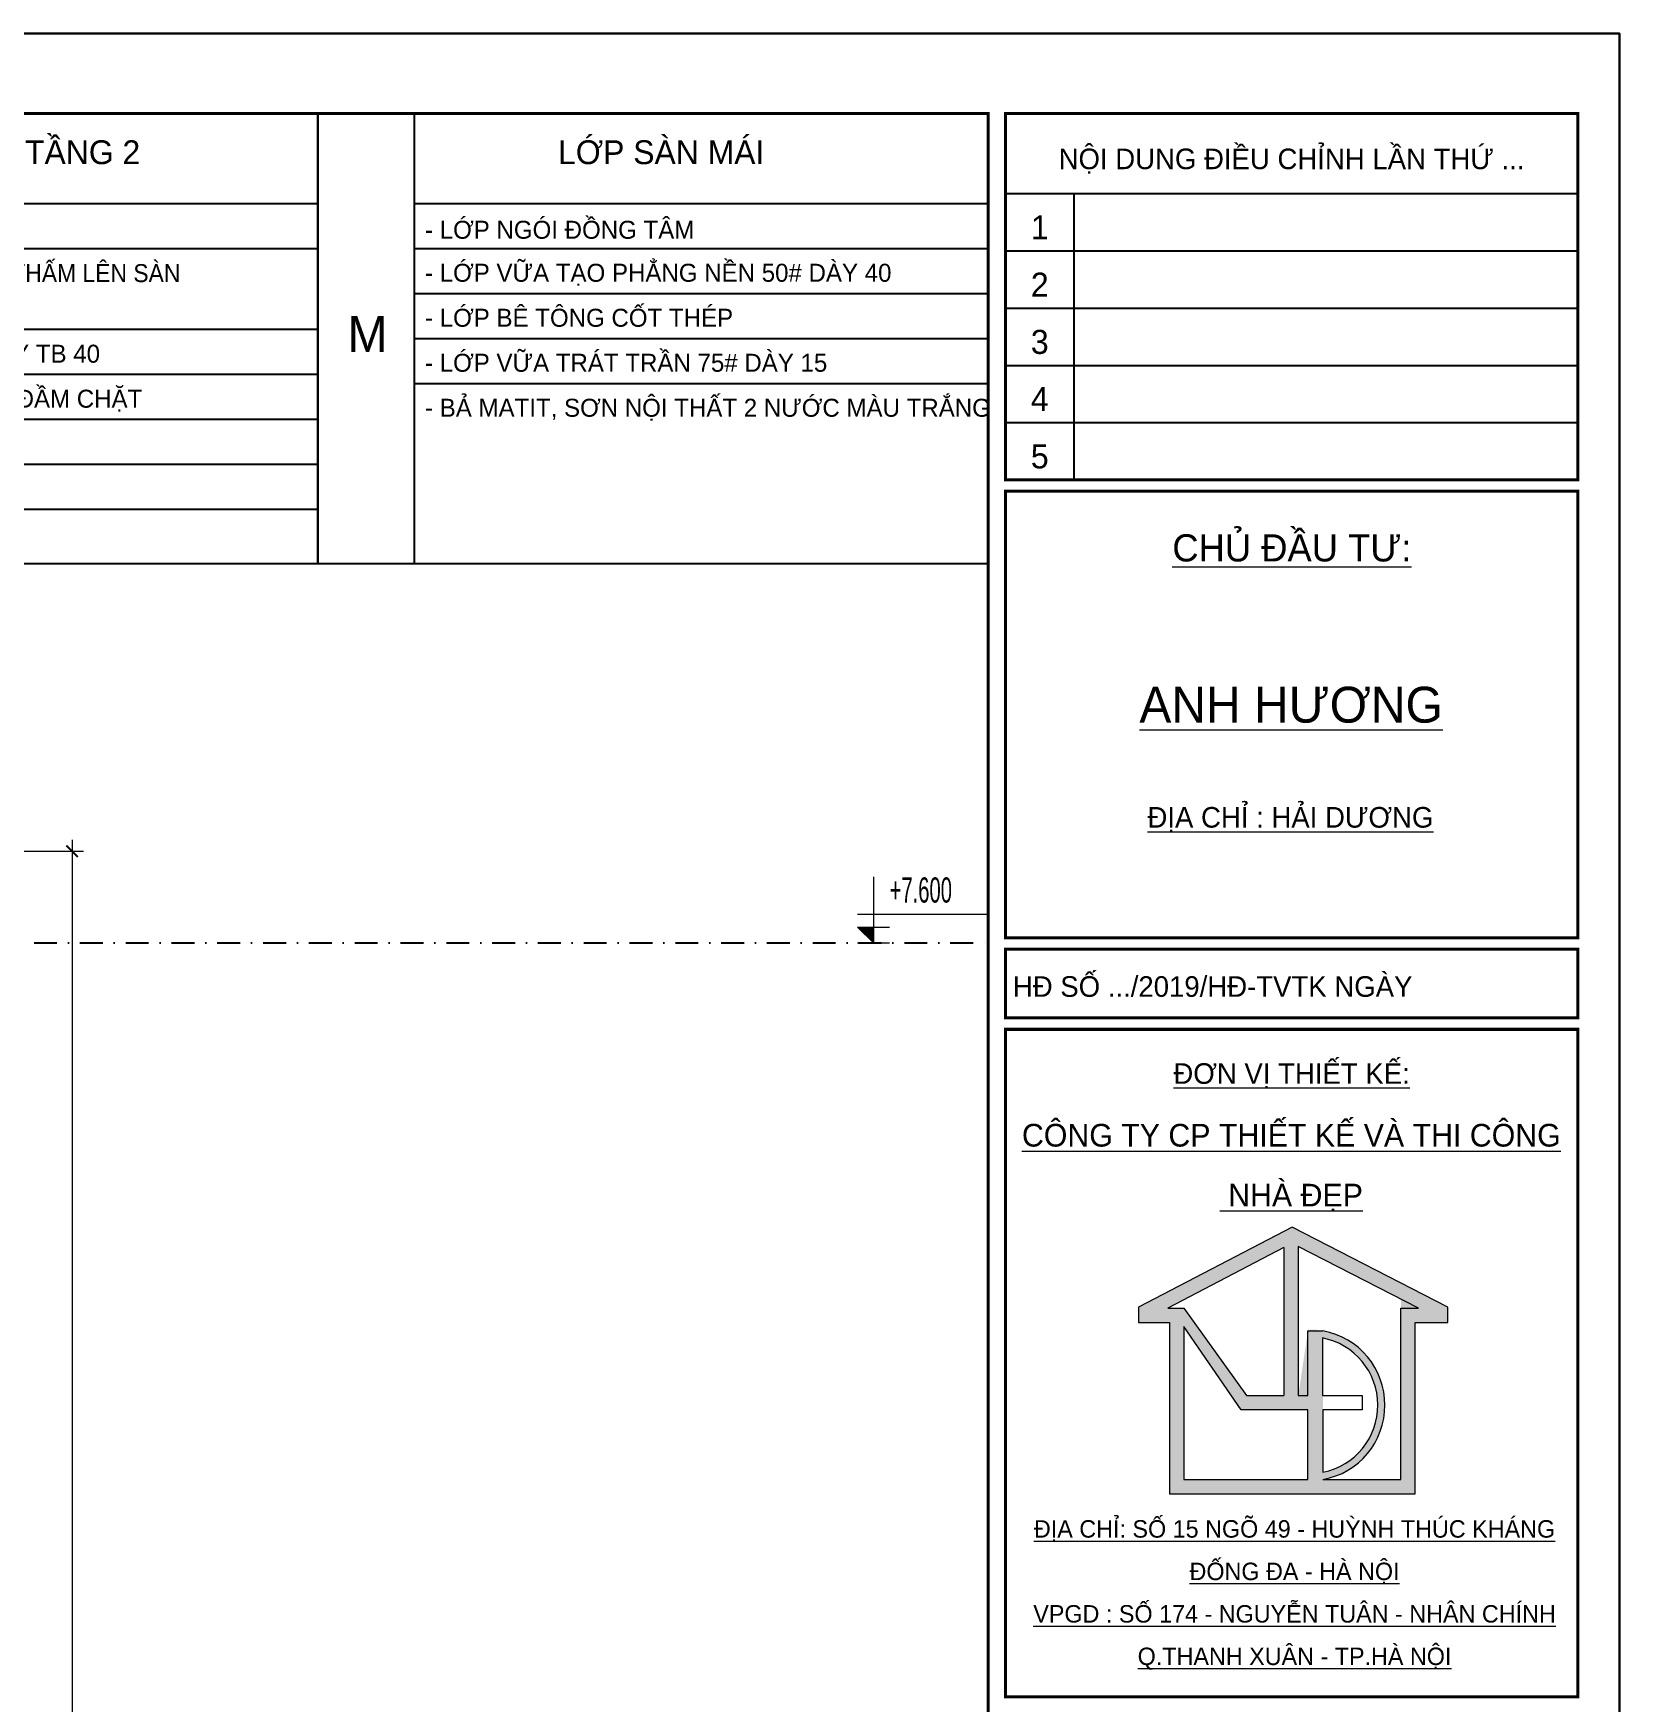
# Model space of a CAD drawing. Header units: inches. Extents: x 274208 to 641690, y -81912 to 129129.
# Drawn here: x 483191 to 490121, y 45483 to 52774 of the extents above; entities that cross this region are included whole.
import ezdxf
from ezdxf.enums import TextEntityAlignment as Align

# ---------------------------------------------------------------- set-up
doc = ezdxf.new("R2010")
doc.units = ezdxf.units.IN
doc.header["$MEASUREMENT"] = 0
doc.header["$PDMODE"] = 3
doc.linetypes.add('DASHDOT', pattern=[1, 0.5, -0.25, 0, -0.25])
for name, color, linetype, lineweight in [('05.Text', 253, 'Continuous', 18), ('08.Dim', 156, 'Continuous', 15), ('11.Khung bo', 32, 'Continuous', 50), ('12.Khung', 36, 'Continuous', 25), ('DIM', 252, 'Continuous', 20)]:
    doc.layers.add(name, color=color, linetype=linetype, lineweight=lineweight)
for name, color, linetype in [('HATCH', 250, 'Continuous'), ('text', 7, 'Continuous'), ('THAY', 8, 'Continuous'), ('TRUC', 250, 'DASHDOT')]:
    doc.layers.add(name, color=color, linetype=linetype)
doc.layers.add('Tpl_Bound', color=1, linetype='Continuous', plot=False)
doc.styles.add('ATVANH', font='')
doc.styles.add('AVANT', font='')
doc.styles.add('TT5_Text Dim', font='hoatbif.shx', dxfattribs={"width": 0.6})
doc.styles.add('VnAvantH', font='')
doc.styles.get('ATVANH').set_extended_font_data('.VnAvantH')
doc.styles.get('AVANT').set_extended_font_data('.VnAvant')
doc.styles.get('VnAvantH').set_extended_font_data('.VnAvantH')
doc.dimstyles.new('TT5_Dim 1-50', dxfattribs={"dimscale": 50, "dimtxt": 2.2, "dimasz": 1, "dimexe": 1, "dimexo": 0.5, "dimgap": 0.5, "dimtad": 1, "dimdec": 0, "dimzin": 0, "dimdsep": 46, "dimtxsty": 'TT5_Text Dim', "dimblk": 'ARCHTICK', "dimcen": 0, "dimdle": 1, "dimclrd": 256, "dimclre": 256, "dimclrt": 1, "dimadec": 0, "dimazin": 0, "dimtfac": 0.015, "dimtdec": 0, "dimtix": 1, "dimtmove": 2, "dimatfit": 3, "dimldrblk": 'DOT', "dimfxl": 1, "dimtolj": 1, "dimtzin": 0, "dimlwd": -1, "dimlwe": -1, "dimarcsym": 1})

# ---------------------------------------------------------------- blocks, each defined once
blk = doc.blocks.new('100')
at = {"layer": '05.Text'}
h = blk.add_hatch(color=3, dxfattribs=at)
h.paths.add_polyline_path([(1897375, -927367), (1897375, -927501), (1897646, -927501), (1897646, -928998), (1898856, -928998), (1899794, -928998), (1899794, -927501), (1900078, -927501), (1900078, -927366), (1898717, -926668)])
h.paths.add_polyline_path([(1898772, -928138), (1898858, -927562, -0.921492), (1898987, -928872), (1899668, -928872), (1899668, -927297), (1898772, -926837)], flags=16)
h.paths.add_polyline_path([(1898646, -926846), (1898646, -928138), (1898318, -928138), (1897771, -927375), (1897631, -927375)], flags=16)
h.paths.add_polyline_path([(1898982, -927636, -0.822042), (1898987, -928808), (1898987, -928139), (1898982, -928139)], flags=16)
h.paths.add_polyline_path([(1897771, -927537), (1898273, -928265), (1898856, -928265), (1898856, -928872), (1897771, -928872)], flags=16)
for p, q in [((1898717, -926668), (1897375, -927367)), ((1900078, -927366), (1898717, -926668)), ((1898646, -926846), (1897631, -927375)), ((1898646, -926846), (1898646, -928138)), ((1899821, -927376), (1898772, -926837)), ((1898772, -926837), (1898772, -928138)), ((1897375, -927367), (1897375, -927501)), ((1897631, -927375), (1897771, -927375)), ((1897771, -927375), (1897771, -927375)), ((1897771, -927375), (1898318, -928138)), ((1899668, -928872), (1899668, -927376)), ((1899668, -927376), (1899821, -927376)), ((1900078, -927501), (1900078, -927366)), ((1897375, -927501), (1897646, -927501)), ((1897646, -927501), (1897646, -928998)), ((1897771, -927537), (1897771, -928872)), ((1898273, -928265), (1897771, -927537)), ((1898856, -928138), (1898856, -927573)), ((1898856, -928138), (1898856, -927573)), ((1898856, -927573), (1898987, -927573)), ((1898982, -927636), (1898982, -928139)), ((1899794, -928998), (1899794, -927501)), ((1899794, -927501), (1900078, -927501)), ((1898318, -928138), (1898646, -928138)), ((1898772, -928138), (1898856, -928138)), ((1898982, -928139), (1899330, -928139)), ((1899330, -928139), (1899330, -928265)), ((1898856, -928265), (1898273, -928265)), ((1898856, -928872), (1898856, -928265)), ((1899330, -928265), (1898987, -928265)), ((1898987, -928265), (1898987, -928808)), ((1897771, -928872), (1898856, -928872)), ((1898987, -928872), (1899668, -928872)), ((1897646, -928998), (1898856, -928998)), ((1898856, -928998), (1899794, -928998))]:
    blk.add_line(p, q, dxfattribs=at)
for radius, start, end in [(598, 281.4298, 79.1164), (660, 280.3316, 79.6684)]:
    blk.add_arc((1898869, -928223), radius, start, end, dxfattribs=at)
at = {"layer": '11.Khung bo', "const_width": 26.7}
for points in [[(1860913, -945240), (1860913, -916940), (1896063, -916940), (1896063, -945240)], [(1896213, -920140), (1896213, -916940), (1901213, -916940), (1901213, -920140)], [(1896213, -924140), (1901213, -924140), (1901213, -920240), (1896213, -920240)], [(1896213, -924840), (1901213, -924840), (1901213, -924240), (1896213, -924240)], [(1896213, -930771), (1901213, -930771), (1901213, -924940), (1896213, -924940)]]:
    blk.add_lwpolyline(points, close=True, dxfattribs=at)
at = {"layer": '12.Khung'}
for p, q in [((1896213, -917640), (1901213, -917640)), ((1896813, -920140), (1896813, -917640)), ((1896213, -918140), (1901213, -918140)), ((1896213, -918640), (1901213, -918640)), ((1896213, -919140), (1901213, -919140)), ((1896213, -919640), (1901213, -919640))]:
    blk.add_line(p, q, dxfattribs=at)
at = {"layer": '12.Khung', "color": 1}
blk.add_lwpolyline([(1901579, -945940), (1901579, -916240), (1859580, -916240), (1859580, -945940)], close=True, dxfattribs=at)
at = {"layer": '05.Text', "style": 'VnAvantH'}
for s, p in [('Néi dung ®iÒu chØnh lÇn thø ...', (1898713, -917329)), ('H§ sè .../2019/H§-TVTK ngµy ', (1898057, -924540))]:
    blk.add_text(s, height=180, dxfattribs=at).set_placement(p, align=Align.MIDDLE)
at = {"layer": '05.Text'}
for s, height, style, p in [('1', 210, 'AVANT', (1896513, -918040)), ('2', 210, 'AVANT', (1896513, -918540)), ('3', 210, 'AVANT', (1896513, -919040)), ('4', 210, 'AVANT', (1896513, -919540)), ('5', 210, 'AVANT', (1896513, -920040)), ('%%uChñ ®Çu t\xad:', 237.6, 'VnAvantH', (1898716, -920853)), ('%%Uanh H¦¥NG', 313.63, 'VnAvantH', (1898709, -922261)), ('%%U®Þa chØ : H¶I D¦¥NG', 180, 'VnAvantH', (1898703, -923178)), ('%%U®¬n vÞ thiÕt kÕ:', 180, 'VnAvantH', (1898713, -925416)), ('%%Uc«ng ty cp thiÕt kÕ vµ thi c«ng', 198, 'VnAvantH', (1898711, -925964)), ('%%U nhµ ®Ñp', 198, 'VnAvantH', (1898711, -926487)), ('%%U®Þa chØ: sè 15 ngâ 49 - huúnh thóc kh¸ng', 152.46, 'VnAvantH', (1898739, -929380)), ('%%U®èng ®a - hµ néi', 152.46, 'VnAvantH', (1898739, -929751)), ('%%Uvpgd : sè 174 - nguyÔn tu©n - nh©n chÝnh', 152.46, 'VnAvantH', (1898739, -930122)), ('%%Uq.thanh xu©n - tp.hµ néi', 152.46, 'VnAvantH', (1898739, -930493))]:
    blk.add_text(s, height=height, dxfattribs=dict(at, style=style)).set_placement(p, align=Align.CENTER)
blk = doc.blocks.new('A$C4E7C6F34')
at = {"layer": 'DIM'}
blk.add_hatch(color=256, dxfattribs=at).paths.add_polyline_path([(-38, 0), (-38, 138), (-178, 138)])
for p, q in [((-38, 576), (-38, 0)), ((964, 248), (-178, 248)), ((-178, 138), (101, 138)), ((-178, 138), (-38, 0)), ((-178, 0), (101, 0))]:
    blk.add_line(p, q, dxfattribs=at)
at = {"layer": 'text', "style": 'TT5_Text Dim', "flags": 8}
blk.add_attdef('%%P0.000', text='', height=220, dxfattribs=at).set_placement((102, 461), align=Align.MIDDLE_LEFT)
blk = doc.blocks.new('_ARCHTICK')
at = {"color": 0, "linetype": 'ByBlock', "const_width": 0.15}
blk.add_lwpolyline([(-0.5, -0.5), (0.5, 0.5)], dxfattribs=at)
blk = doc.blocks.new('*D402')
at = {"layer": '08.Dim', "transparency": 16777216}
for p, q in [((483360, 49251.7), (483360, 40701.7)), ((482471.5, 49201.7), (483410, 49201.7)), ((482471.5, 40751.7), (483410, 40751.7))]:
    blk.add_line(p, q, dxfattribs=at)
at = {"layer": 'Defpoints', "color": 0, "transparency": 16777216}
for p in [(482446.5, 49201.7), (482446.5, 40751.7), (483360, 40751.7)]:
    blk.add_point(p, dxfattribs=at)
at = {"layer": '08.Dim', "transparency": 16777216, "xscale": 50, "yscale": 50, "zscale": 50}
for p, rotation in [((483360, 49201.7), 90), ((483360, 40751.7), 270)]:
    blk.add_blockref('_ARCHTICK', p, dxfattribs=dict(at, rotation=rotation))
at = {"layer": '08.Dim', "color": 1, "transparency": 16777216, "insert": (483280, 44976.7), "char_height": 110, "attachment_point": 5, "rotation": 90, "style": 'TT5_Text Dim'}
blk.add_mtext('\\A1;8450', dxfattribs=at)
blk = doc.blocks.new('_DOT')
at = {"color": 1, "linetype": 'ByBlock'}
blk.add_line((-0.5, 0), (-1, 0), dxfattribs=at)
at = {"color": 1, "linetype": 'ByBlock', "const_width": 0.5}
blk.add_lwpolyline([(-0.25, 0, 1), (0.25, 0, 1)], format="xyb", close=True, dxfattribs=at)

msp = doc.modelspace()

# ---------------------------------------------------------------- linework, layer by layer
at = {"layer": 'HATCH'}
for p, q in [((481350.2, 52030.7), (484433.3, 52030.7)), ((484854.8, 52030.7), (487362.4, 52030.7)), ((481350.2, 51834.1), (484433.3, 51834.1)), ((484854.8, 51834.1), (487362.4, 51834.1)), ((484854.8, 51637.6), (487362.4, 51637.6)), ((481350.2, 51482.2), (484433.3, 51482.2)), ((484854.8, 51441.1), (487362.4, 51441.1)), ((481350.2, 51285.7), (484433.3, 51285.7)), ((484854.8, 51244.5), (487362.4, 51244.5)), ((481350.2, 51089.2), (484433.3, 51089.2)), ((481350.2, 50892.6), (484433.3, 50892.6)), ((481350.2, 50696.1), (484433.3, 50696.1))]:
    msp.add_line(p, q, dxfattribs=at)
at = {"layer": 'THAY'}
msp.add_line((484854.8, 52423.7), (484854.8, 50458.4), dxfattribs=at)
for points in [[(480928.7, 50458.4), (484433.3, 50458.4), (484433.3, 52423.7), (480928.7, 52423.7)], [(484433.3, 50458.4), (487362.4, 50458.4), (487362.4, 52423.7), (484433.3, 52423.7)]]:
    msp.add_lwpolyline(points, close=True, dxfattribs=at)
at = {"layer": 'Tpl_Bound', "color": 1}
msp.add_lwpolyline([(469120.9, 37923.9), (469120.9, 52773.7), (490120.8, 52773.7), (490120.8, 37923.9)], close=True, dxfattribs=at)
at = {"layer": 'TRUC', "ltscale": 200}
msp.add_lwpolyline([(469787.6, 48801.7), (487362.4, 48801.7)], dxfattribs=at)

# ---------------------------------------------------------------- block references
at = {"layer": '05.Text', "xscale": 0.5, "yscale": 0.5, "zscale": 0.5}
msp.add_blockref('100', (-460668.9, 510893.8), dxfattribs=at)
at = {"layer": '08.Dim'}
ref = msp.add_blockref('A$C4E7C6F34', (486880.4, 48801.7), dxfattribs=dict(at, xscale=0.5, yscale=0.5, zscale=0.5))
ref.add_attrib('%%P0.000', '+7.600', dxfattribs={"layer": 'text', "height": 110, "style": 'TT5_Text Dim', "width": 0.6, "flags": 8}).set_placement((486931.6, 49032.4), align=Align.MIDDLE_LEFT)

# ---------------------------------------------------------------- texts
at = {"layer": 'text', "color": 2, "style": 'ATVANH'}
for s, p in [('CÊU T¹O SµN VÖ SINH TÇNG 2', (481576.1, 52202.6)), ('líp sµn M¸I ', (485483.3, 52202.6))]:
    msp.add_text(s, height=104.152, dxfattribs=at).set_placement(p)
at = {"layer": 'text', "style": 'ATVANH'}
for s, height, p in [('- líp ngãi ®ång t©m', 78.613, (484902.1, 51876.7)), ('- líp V÷A T¹O PH¼NG NÒN 50# DµY 40', 78.613, (484902.1, 51688.9)), ('- LíP B£ T¤NG CèT THÐP', 78.613, (484902.1, 51492.4)), ('m', 157.2, (484563.1, 51381.8)), ('- LíP V÷A T¹O DèC I=1%%% 75# DµY TB 40', 78.613, (481400.7, 51335.4)), ('- LíP V÷A TR¸T TRÇN 75# DµY 15', 78.613, (484902.1, 51295.8)), ('- líp C¸T T¤N NÒN T¦íI N¦íC §ÇM CHÆT', 78.613, (481400.7, 51138.8)), ('- B¶ MATIT, S¥N NéI THÊT 2 N¦íC MµU TR¾NG', 78.613, (484902.1, 51099.3))]:
    msp.add_text(s, height=height, dxfattribs=at).set_placement(p)
at = {"layer": 'text', "style": 'ATVANH', "width": 0.95755}
msp.add_text('- QUÐT 2 LíP DUNG DÞCH CHèNG THÊM L£N SµN', height=78.613, dxfattribs=at).set_placement((481415.5, 51687.3), (483833.3, 51687.3), align=Align.FIT)

# ---------------------------------------------------------------- dimensions: what is measured, and where the dimension line sits
at = {"layer": '08.Dim'}
dim = msp.add_linear_dim(base=(483360, 40751.7), p1=(482446.5, 49201.7), p2=(482446.5, 40751.7), angle=90, dimstyle='TT5_Dim 1-50', dxfattribs=at)
dim.commit()
dim.dimension.update_dxf_attribs({"geometry": '*D402', "text_midpoint": (483280, 44976.7)})

doc.saveas('drawing.dxf')
